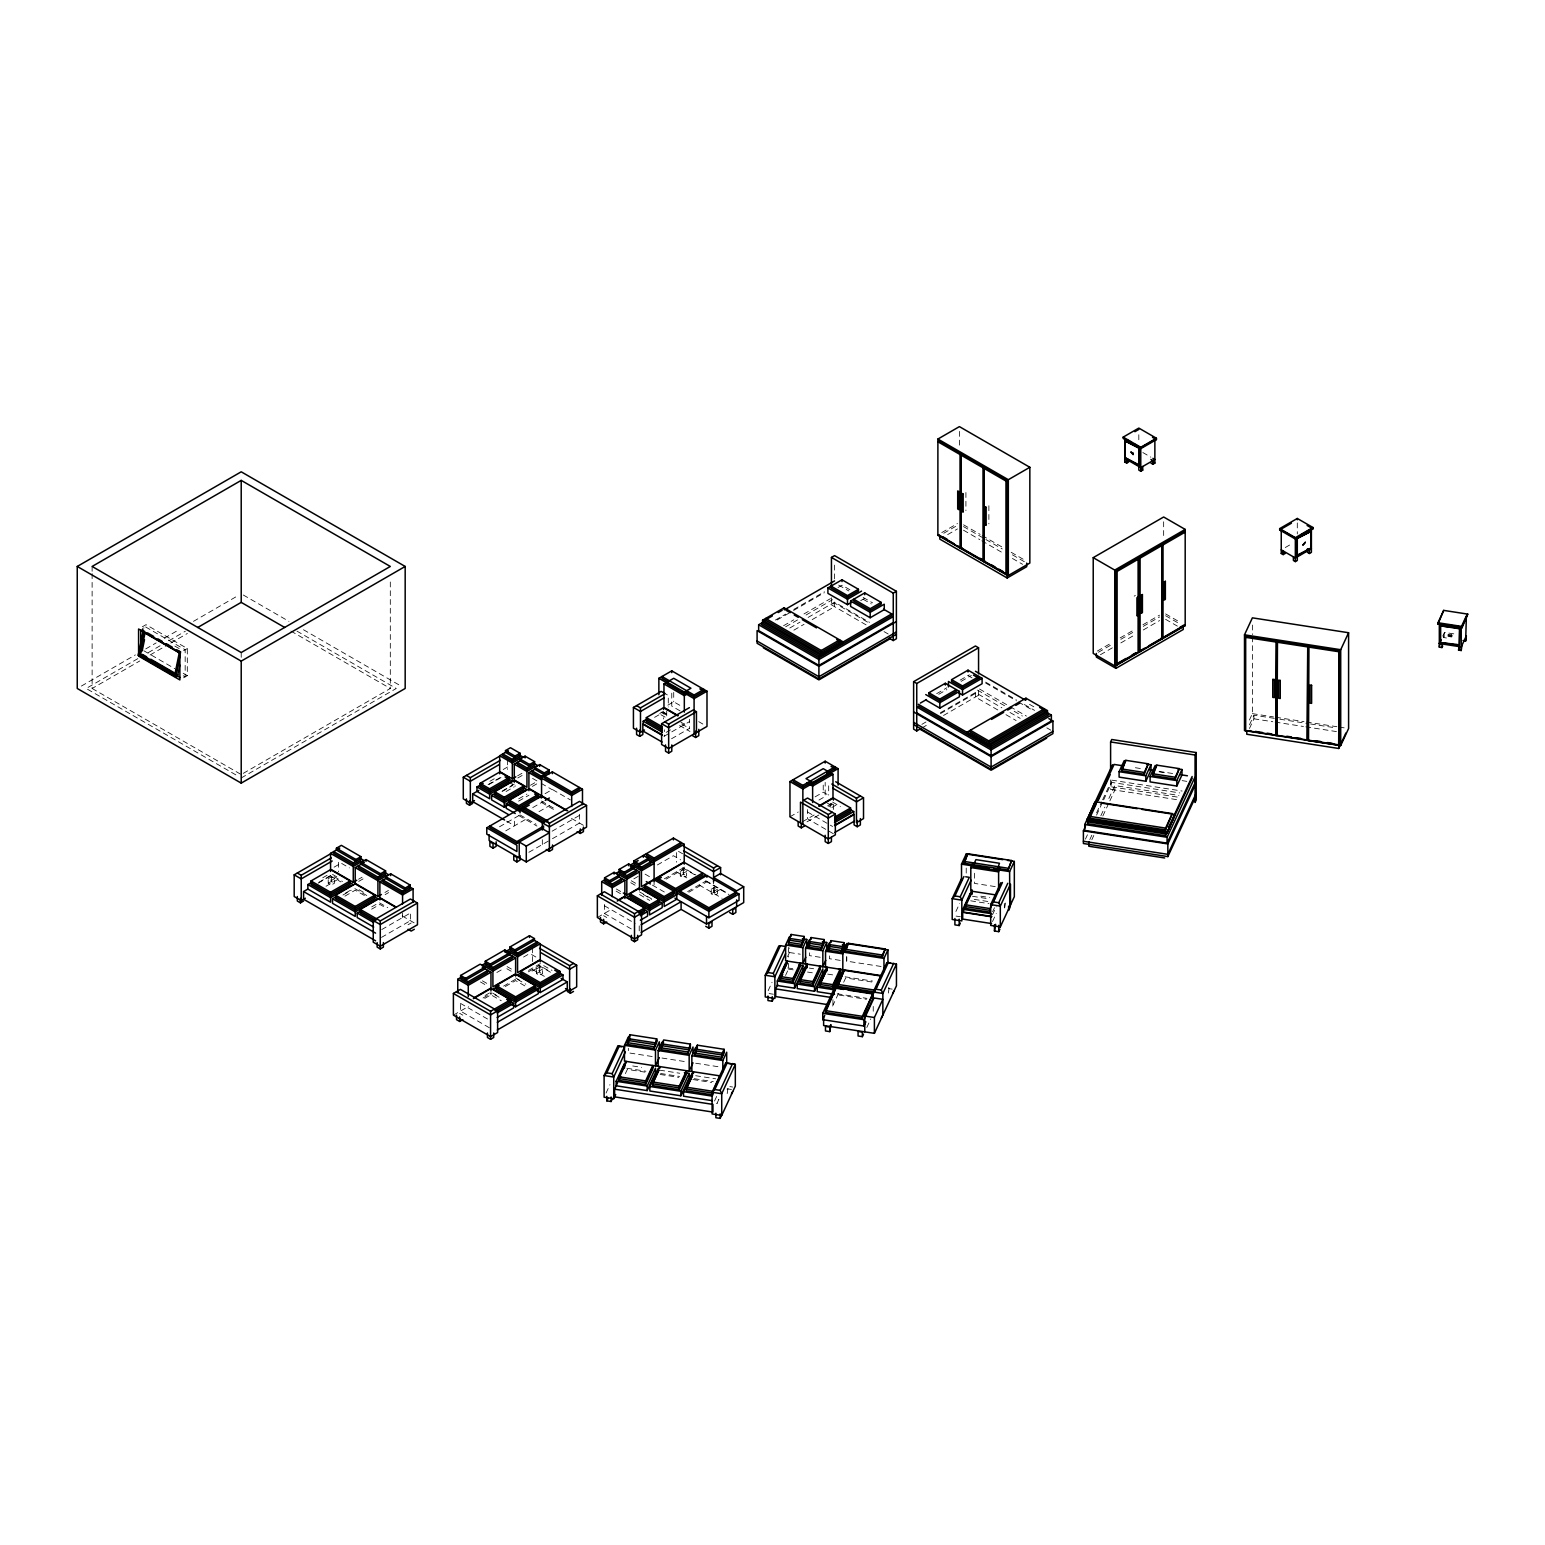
<?xml version="1.0" encoding="UTF-8"?>
<svg xmlns="http://www.w3.org/2000/svg" width="1545" height="1545" viewBox="0 0 1545 1545"><rect width="100%" height="100%" fill="white"/><g stroke="black" fill="none" stroke-linecap="round" stroke-linejoin="round"><path stroke-width="0.75" stroke-dasharray="5 3.75" d="M888.317 993.049L889.476 986.058L888.317 988.53L892.604 989.186M606.065 1093.049L609.947 1084.667M625.377 1073.62L627.347 1069.41L646.08 1072.307M714.543 1101.006L716.88 1095.965M768.174 990.654L772.056 982.272M716.88 1103.632L718.85 1099.403L716.957 1103.478M787.544 956.664L789.476 952.531L789.476 948.012M785.536 975.455L788.471 969.121L788.471 963.346M832.639 1006.046L838.8 992.74M843.667 982.272L845.675 977.946L873.118 982.195M866.784 1027.522L870.801 1018.889M955.911 911.492L959.599 903.516M992.624 911.743L994.497 907.726M992.489 914.775L996.216 906.741M992.489 921.554L996.235 913.462M1096.564 812.882L1101.624 801.971M1102.628 799.789L1109.716 784.512M1085.42 839.147L1087.448 834.783M1096.564 815.142L1102.628 802.048M1103.651 799.866L1111.743 782.407L1179.781 792.933M1176.556 799.615L1110.604 789.398L1111.743 779.819M1089.824 839.553L1091.832 835.227M1100.851 815.779L1104.849 807.147M1108.866 798.495L1114.872 785.536L1178.932 795.443M1091.832 839.746L1093.821 835.439M1102.84 815.992L1108.866 803.033M1109.87 800.87L1114.872 790.055L1114.872 785.536M1442.76 636.115L1444.478 632.407L1447.144 632.813M1249.422 720.009L1252.377 713.635L1252.377 637.003M1249.461 724.856L1253.941 715.2L1277.522 718.85M1249.461 728.467L1253.941 718.811L1253.941 715.2M1443.764 637.564L1444.478 632.407L1443.764 637.564L1446.429 637.988M142.294 626.826L146.022 624.682L187.312 648.533L187.312 675.648L183.604 677.791M81.402 686.057L135.361 654.906M145.732 648.919L156.122 642.932M164.427 638.143L178.95 629.742M193.473 621.36L237.061 596.196M137.853 658.634L86.172 688.471L237.08 775.59M148.185 652.666L160.583 645.501M168.868 640.731L185.4 631.171M92.121 573.639L92.121 688.471L139.745 660.97M150.097 654.983L168.733 644.226M170.8 643.029L187.37 633.469M183.604 650.677L187.312 648.533M243.28 773.35L390.306 688.471L390.306 578.429M241.213 777.965L396.254 688.471L297.026 631.171M334.087 867.17L341.097 863.114L349.344 867.884M503.187 769.526L510.198 765.47M322.75 877.772L328.621 874.393M489.9 781.268L495.771 777.888M318.965 882.214L331.364 875.049L342.507 881.5M488.065 784.59L500.464 777.425M318.193 883.122L332.252 874.991M489.07 784.454L501.353 777.367M775.435 620.028L785.632 614.137M793.782 609.425L824.373 591.774M328.216 878.68L331.364 876.865L334.492 878.68L334.492 883.199L331.364 885.015L328.216 883.199L328.216 878.68L331.364 880.476L334.492 878.68M777.116 619.97L791.484 611.685M793.531 610.487L824.315 592.72M837.989 587.544L842.006 585.207L851.797 590.866M328.216 883.199L331.364 881.384L334.492 883.199M326.014 886.27L338.394 879.124M517.594 775.822L522.847 772.79M941.793 532.581L957.456 523.543M517.807 777.965L523.06 774.933M783.585 625.706L793.782 619.835M803.979 613.944L830.495 598.63M943.744 533.257L957.436 525.339M785.632 626.787L797.877 619.738M806.026 615.026L832.543 599.711M502.55 790.828L514.292 784.068M502.028 791.6L512.341 785.632L512.341 781.113M947.664 534.609L957.436 528.95M506.045 791.542L514.292 786.772M789.804 628.004L799.982 622.133M808.112 617.421L834.57 602.164L869.565 622.345M831.442 597.76L831.442 604.867L834.57 603.071L869.603 623.292M358.537 879.259L362.051 877.232M358.73 881.384L365.74 877.348M793.879 630.167L804.057 624.296M812.187 619.603L834.57 606.683L834.57 602.164M667.865 705.177L673.717 701.797L681.866 706.49M530.456 785.266L537.467 781.229L532.04 778.081M345.443 893.145L351.314 889.746M342.951 895.038L351.217 890.268M532.407 786.405L539.417 782.349M659.754 713.481L663.577 711.26M344.902 896.158L355.215 890.21L365.547 896.158M654.578 717.363L663.577 712.168L667.421 714.389M860.681 600.638L864.717 598.321M518.695 798.842L526.942 794.072M518.579 801.16L528.911 795.212M545.057 793.705L552.357 789.495L570.433 799.924M384.937 892.469L388.452 890.441M499.498 826.787L520.704 814.543M532.755 807.591L543.241 801.546M385.149 894.613L388.645 892.585M670.472 729.877L664.35 733.411L664.35 736.115M663.964 736.347L670.472 732.6M671.805 731.828L689.398 721.669M371.727 906.876L377.926 903.304M505.736 830.862L526.845 818.676M538.993 811.666L549.383 805.679M371.63 909.194L379.877 904.443L386.076 908.016M671.534 738.761L689.398 728.448L689.398 719.197M381.731 929.569L410.41 913.018M552.125 831.191L579.51 815.393M381.499 937.39L410.41 920.704L410.41 911.048M528.853 852.299L550.599 839.765M552.492 838.665L579.51 823.06L579.51 813.423M408.054 924.76L411.182 922.964M936.676 693.666L946.873 687.776M960.179 680.109L969.333 674.817M938.723 694.304L946.873 689.591M961.164 681.345L971.361 675.455M657.359 864.968L673.427 855.698L680.611 859.85M638.162 876.382L630.92 880.553L637.93 884.59M1134.184 596.138L1135.363 595.443M940.461 712.728L975.436 692.527L1001.894 707.803M921.863 724.373L925.976 721.978M940.403 713.655L975.436 693.435L978.564 695.231L978.564 690.499M496.853 972.481L503.052 968.908M523.562 957.05L529.761 953.477M921.94 727.946L929.105 723.794M943.531 715.47L978.564 695.231M597.355 917.498L612.361 908.827M664.35 878.815L683.45 867.788L695.829 874.953M666.146 879.144L684.223 868.696L684.223 862.38M680.302 871.419L683.431 869.603L686.559 871.419L686.559 875.938L683.431 877.734L680.302 875.938L680.302 871.419L683.431 873.215L686.559 871.419M815.103 796.872L823.234 792.16L829.086 795.54M680.302 875.938L683.431 874.122L686.559 875.938M789.958 816.803L798.244 812.013M818.966 800.059L825.184 796.467L825.184 782.369M485.091 995.482L490.962 992.102L496.833 995.482M528.544 970.414L540.267 963.636L552.009 970.414M453.4 1015.142L468.676 1006.316M483.064 997.993L491.291 993.242M503.631 986.116L515.991 978.989M528.332 971.863L539.495 965.432L549.827 971.399M484.782 998.379L490.962 994.806L501.275 1000.754M505.312 986.521L515.624 980.573L525.937 986.521M532.021 971.11L540.267 966.34M536.366 969.043L539.495 967.247L542.623 969.043L542.623 973.562L539.495 975.378L536.366 973.562L536.366 969.043L539.495 970.859L542.623 969.043M536.366 973.562L539.495 971.766L542.623 973.562M827.618 805.872L833.373 802.55L833.373 799.827M1097.375 651.044L1111.879 642.681M1120.164 637.892L1134.667 629.53M1142.952 624.74L1159.522 615.161M802.28 821.863L815.239 814.389M828.68 806.625L833.972 803.574M1098.398 652.26L1112.67 644.033M1120.84 639.321L1135.111 631.075M1143.281 626.362L1159.6 616.938M806.992 821.843L819.429 814.678M831.867 807.494L836.019 805.099M687.66 891.562L705.737 881.133M1285.266 547.548L1291.272 544.072M688.838 892.237L706.915 881.809M1100.446 654.713L1112.67 647.645M1120.84 642.932L1135.111 634.686M1143.281 629.974L1159.6 620.549M711.221 889.263L714.35 887.448L717.479 889.263L717.479 893.783L714.35 895.598L711.221 893.783L711.221 889.263L714.35 891.059L717.479 889.263M711.221 893.783L714.35 891.967L717.479 893.783M720.607 889.263L713.578 893.319L713.578 882.041M1448.862 633.102L1455.429 634.107M1252.377 713.635L1273.486 716.919M1275.842 717.266L1303.999 721.631M1306.355 721.998L1336.869 726.71M1339.206 727.077L1346.255 728.159M1279.878 719.217L1308.151 723.601M1310.508 723.968L1336.444 727.965M1253.941 718.811L1272.79 721.747M1275.146 722.094L1303.439 726.478M1305.795 726.845L1336.444 731.577M1135.382 767.73L1142.47 768.811M1159.04 771.38L1173.215 773.582M1159.58 771.959L1164.273 772.674M1182.137 780.631L1186.83 781.364M1111.743 780.148L1182.137 791.04M1111.743 786.926L1177.444 797.085M995.231 886.598L974.374 883.373L974.374 871.631M980.785 896.177L989.727 897.568M972.5 896.293L988.047 898.707M974.219 899.383L989.766 901.778M970.685 900.812L989.012 903.651M881.075 966.475L846.757 961.164L846.757 956.761M789.476 952.531L800.271 954.192M820.221 957.282L809.425 955.621L809.425 951.102M840.19 960.372L829.375 958.692L829.375 954.192M809.31 968.078L813.636 968.754M787.776 967.942L794.265 968.947M827.695 974.122L834.165 975.107M845.096 976.807L872.539 981.056M788.471 969.121L793.242 969.854M807.533 972.056L812.303 972.79M837.235 993.783L866.938 998.379M839.07 995.057L866.513 999.306M769.12 993.57L773.369 994.227M652.183 1056.51L628.332 1052.821L628.332 1048.302M662.013 1058.035L685.864 1061.724M695.694 1063.23L719.526 1066.919M632.735 1065.973L641.639 1067.363M659.715 1070.164L679.761 1073.254M695.636 1075.706L715.663 1078.816M626.864 1068.271L645.945 1071.226M660.545 1073.485L679.626 1076.421M694.226 1078.68L713.288 1081.635M660.14 1074.47L678.873 1077.367M692.913 1079.549L711.646 1082.446M731.461 1089.476L727.193 1088.819L727.193 1093.339L728.332 1086.347L732.62 1087.023M956.065 916.088L960.333 916.745M1142.836 452.53L1150.851 457.165M1165.625 613.906L1179.318 621.824M1165.625 615.721L1179.318 623.62M1165.625 619.333L1177.367 626.111M963.539 524.798L980.109 534.358M982.195 535.555L1002.898 547.529M1011.183 552.299L1025.687 560.68M963.481 526.575L983.875 538.355M985.903 539.533L1002.222 548.938M1012.419 554.829L1024.663 561.897M963.481 530.186L979.781 539.611M981.828 540.789L1002.222 552.569M1012.419 558.44L1022.616 564.331M863.134 597.413L872.539 602.84M838.645 585.091L848.862 590.982M863.134 599.228L871.303 603.941M1029.511 704.327L1035.749 707.919M985.633 682.137L1016.224 699.788M1024.374 704.501L1034.571 710.391M985.71 683.083L1016.475 700.851M1018.541 702.048L1032.89 710.333M968.02 675.59L972.037 677.907M884.03 631.615L888.163 633.991M979.511 689.012L1008.055 705.486M1010.102 706.664L1026.421 716.088M1046.815 727.849L1050.89 730.206M831.442 604.867L867.498 625.686M977.483 690.094L1006.027 706.567M1014.177 711.279L1022.346 715.992M1010.024 712.496L1020.202 718.367M997.819 709.966L975.436 697.046L975.436 692.527M1005.969 714.678L1016.127 720.549M662.998 692.392L668.27 695.443L668.27 707.011M680.051 710.874L671.766 706.084L671.766 691.986M698.707 721.65L702.84 724.045M832.601 802.087L840.422 806.606M827.116 802.994L830.244 804.81L833.373 802.994L833.373 809.329L830.244 807.514L830.244 803.303M680.862 722.152L684.705 724.373L684.705 721.65M666.706 714.447L663.577 712.631L663.577 718.966M661.221 712.168L668.27 716.243M681.731 724.006L689.398 728.448M660.951 714.736L665.084 717.131M679.588 725.493L689.958 731.48M807.552 812.033L832.601 826.498M833.354 833.721L807.552 818.811L807.552 809.58M243.28 594.999L288.954 621.36M303.477 629.742L401.024 686.057M678.467 851.372L682.6 853.748M290.904 631.075L390.306 688.471M541.233 783.392L552.067 789.649M706.162 880.92L728.313 893.705M682.639 867.788L695.096 874.991M705.486 880.978L728.97 894.555M676.401 871.863L686.791 877.869M699.112 884.976L722.114 898.263M507.494 781.5L515.489 786.096M541.407 801.063L555.408 809.155M571.476 818.425L586.559 827.135M541.561 802.512L555.621 810.623M645.095 874.122L650.58 877.29M652.415 885.13L664.968 892.373M520.028 814.93L536.096 824.219M518.869 815.605L536.945 826.054M630.708 882.697L635.98 885.729M639.476 891.832L651.217 898.611M643.512 894.594L651.758 899.364M639.476 894.536L649.808 900.484M506.586 821.167L514.562 825.783L514.562 818.097M616.32 888.993L621.573 892.025M616.107 891.117L621.36 894.169M174.836 646.08L181.035 649.653M604.385 905.756L635.13 923.504M631.248 928.931L604.385 913.443L604.385 903.806M603.612 915.683L606.741 917.498M143.859 650.773L174.836 668.676M183.198 673.253L187.312 675.648M183.218 675.764L185.168 676.884L185.168 649.769L143.859 625.937L143.859 628.197M92.121 688.471L241.213 774.547M531.519 954.501L536.772 957.533M538.587 965.374L550.889 972.462M532.446 969.487L544.844 976.652M507.069 966.591L512.322 969.623M506.857 968.734L512.11 971.766M515.624 977.869L519.545 980.129M517.575 979.433L525.841 984.204M332.523 874.393L338.394 877.772M359.135 889.746L365.006 893.145M354.867 888.626L367.208 895.752M379.549 902.879L387.776 907.63M402.183 915.953L417.459 924.76M330.572 875.976L340.885 881.925M482.407 980.824L489.417 984.88M480.456 981.963L487.467 986M494.979 994.864L499.112 997.259M460.449 1003.381L489.128 1019.951M489.359 1027.753L460.449 1011.067L460.449 1001.43M459.657 1013.327L462.805 1015.142M1297.298 522.925L1297.298 533.971M1252.377 625.03L1252.377 634.609M1163.655 521.785L1163.655 538.548M1138.819 434.763L1138.819 441.387M1110.604 779.916L1110.604 789.398M1005.505 903.014L1004.347 909.696L1004.347 903.381M988.877 505.756L988.877 523.832M966.224 868.078L966.224 875.127M965.915 492.507L965.915 510.584M959.406 431.403L959.406 448.166M873.234 1006.413L873.234 1011.241M846.66 956.857L846.66 961.376M834.57 565.103L834.57 579.336M832.929 999.673L832.929 1005.428M828.68 785.826L828.68 795.076M823.234 785.111L823.234 792.16M788.471 947.433L788.471 957.07M714.35 887.448L714.35 895.598M683.431 869.603L683.431 877.734M676.401 852.589L676.401 862.226M673.717 692.392L673.717 701.797M666.706 710.835L666.706 717.15M664.35 729.8L664.35 731.596M654.095 879.762L654.095 886.096M639.224 925.861L639.224 933.547M542.334 839.707L542.334 844.536M539.495 967.247L539.495 975.378M532.446 947.819L532.446 962.265M507.494 759.812L507.494 769.449M490.962 990.287L490.962 994.806M402.569 913.018L402.569 917.537M338.394 862.264L338.394 871.901M331.364 876.865L331.364 885.015M241.213 652.531L241.213 657.32M92.121 566.455L92.121 571.244"/><path stroke-width="1.5" d="M179.799 665.065L177.482 676.324L175.666 676.807L138.277 655.215L143.337 630.457M144.515 631.152L139.456 655.891L141.271 655.408M145.114 632.388L140.672 654.153L175.705 674.392M142.198 650.909L144.496 639.649M174.508 676.131L179.568 651.372M176.149 672.21L178.39 661.337M179.278 656.973L180.166 652.627M175.666 676.807L179.819 656.548M1459.349 645.482L1459.639 628.139L1440.635 625.86L1440.635 642.585L1459.349 645.482L1459.639 628.139M1439.322 647.143L1440.037 641.986L1439.322 643.531L1441.987 643.937L1441.987 647.548L1439.322 647.143L1439.322 623.639L1443.706 624.315M767.962 996.042L767.962 1000.561L772.249 1001.218L773.369 998.746M606.837 1096.332L606.837 1100.851L611.105 1101.508L612.245 1099.036M613.732 1098.727L613.732 1077.039L612.168 1073.659L624.624 1046.815L619.294 1045.984L617.73 1046.216L604.114 1075.552L604.114 1097.22L613.732 1098.727L615.683 1094.536M625.397 1051.913L613.732 1077.039L604.114 1075.552L606.818 1072.829L619.294 1045.984M656.722 1040.693L654.906 1044.613L628.178 1040.461L628.178 1038.665L629.993 1034.744L656.722 1038.877L656.625 1042.701L653.921 1048.534L627.193 1044.401L629.897 1036.772M628.178 1040.461L629.993 1034.744M614.601 1089.186L712.96 1104.405L712.96 1112.091L614.601 1096.873L614.601 1089.186L617.536 1082.852M654.906 1044.613L656.722 1038.877M687.602 1053.748L690.306 1046.1L688.587 1049.808L661.859 1045.675L661.859 1043.879L663.674 1039.959L690.403 1044.092L690.306 1047.916L687.602 1053.748L660.874 1049.615L663.577 1041.967M645.617 1082.697L652.762 1067.267L645.617 1082.697L618.888 1078.564L625.165 1065.065M645.617 1084.513L652.762 1069.082L652.782 1065.471L645.617 1080.901L645.617 1084.513L618.888 1080.38L618.888 1076.768L626.053 1061.338L626.053 1063.134M647.181 1090.596L647.181 1086.077L655.486 1068.174L655.486 1072.694L647.181 1090.596L616.165 1085.787L616.165 1081.268L624.489 1063.385L624.489 1067.904M688.587 1049.808L690.403 1044.092M691.851 1071.535L691.851 1055.718L695.694 1047.433L695.694 1051.952M697.355 1045.173L695.52 1049.094L722.268 1053.226L724.084 1049.306L697.355 1045.173L697.259 1048.997M724.084 1049.306L723.987 1053.13L721.264 1058.962L694.555 1054.81L697.355 1046.969M679.298 1087.912L686.443 1072.481L679.279 1087.912L652.55 1083.779M694.555 1054.81L696.351 1050.928M679.298 1089.727L686.443 1074.296L686.463 1070.685L679.279 1086.116L679.298 1089.727L652.55 1085.575L652.569 1081.983L659.734 1066.552L659.734 1068.348M658.151 1068.599L649.846 1086.483L649.846 1091.002L680.862 1095.791L680.862 1091.291L689.167 1073.389L684.396 1072.655M680.862 1095.791L689.167 1077.908L689.167 1073.389M712.148 1100.639L683.527 1096.216L683.527 1091.697L691.851 1073.794M686.25 1088.993L692.508 1075.494L686.231 1088.993L712.96 1093.126M695.52 1050.89L722.268 1055.023L724.084 1051.102M725.706 1062.941L712.091 1092.257L712.091 1113.945L721.727 1115.413L735.323 1086.096L735.323 1064.408L725.706 1062.941L735.323 1064.408L721.727 1093.725L721.727 1115.413M785.555 953.709L774.875 976.749L765.258 975.262L767.962 972.539L780.418 945.694L785.768 946.525L773.292 973.369L774.875 976.749L774.875 998.437L765.258 996.95L765.258 975.262L778.854 945.926L780.418 945.694M732.62 1063.52L720.163 1090.364L721.727 1093.725L712.091 1092.257L714.814 1089.534L727.27 1062.69M805.775 957.282L802.898 963.501L785.613 960.816L785.613 944.999L789.476 936.714M804.134 936.463L802.318 942.199L789.302 940.171L789.302 938.375L791.137 934.455L804.134 936.463L804.037 940.287L801.334 946.119L788.336 944.111L790.132 938.414M798.572 965.084L802.898 965.76L802.898 970.279L794.593 988.182L777.309 985.498L777.309 980.998L785.613 963.076M780.032 978.275L787.178 962.844L780.013 978.275L793.029 980.283L800.194 964.852L793.029 980.283M828.159 1004.694L775.725 996.583L775.725 988.897L777.695 984.667M793.029 982.099L793.029 978.487L800.194 963.056L800.194 966.668L793.029 982.099L780.032 980.09L782.716 974.296M731.461 1093.995L732.62 1091.543M801.334 946.119L804.134 938.278M802.898 963.501L802.898 947.684L806.741 939.399L802.415 938.723M824.103 939.553L822.268 945.27L809.271 943.261L809.271 941.465L811.086 937.545L824.103 939.553L823.987 943.377L821.283 949.209L808.286 947.201L810.082 941.504M794.593 988.182L794.593 983.663L802.898 965.76M821.283 949.209L824.103 941.368M809.425 939.804L805.563 948.109L805.563 963.906L822.848 966.571L822.848 950.774L826.71 942.469L822.384 941.813M844.053 942.643L842.237 948.36L829.221 946.351L829.221 944.555L831.036 940.635L844.053 942.643L843.956 946.467L841.253 952.299L828.236 950.291L830.051 944.594M812.979 983.373L820.144 967.942L812.979 983.373L799.982 981.365L807.147 965.934M812.979 985.189L820.144 969.758L820.144 966.146L812.979 981.577L812.979 985.189L799.962 983.161L799.982 979.569L807.147 964.138L807.127 967.749M822.848 966.571L825.745 960.353M814.543 991.272L814.543 986.753L822.848 968.85L822.848 973.369L814.543 991.272L797.259 988.588L797.259 984.068L805.563 966.185M834.512 994.362L817.228 991.678L817.228 987.158L825.532 969.275M841.253 952.299L844.053 944.439M842.817 969.661L842.817 952.048L846.757 943.531L887.931 949.905L887.931 963.114M845.694 947.645L842.817 953.864L825.532 951.199L825.532 966.996L881.693 975.687M845.521 949.325L848.321 943.3L885.208 948.997L882.407 956.838L845.521 951.141L845.521 949.325L882.407 955.042L885.208 948.997M846.467 949.132L848.321 943.3M832.929 988.279L832.948 984.667L840.094 969.217L840.094 972.848L832.929 988.279L819.931 986.27L819.931 982.639L827.096 967.209L827.096 970.839M840.094 971.033L832.948 986.463L819.931 984.455L827.096 969.024L819.931 984.455M865.876 1021.805L863.906 1026.034L822.751 1019.661L822.751 1013.327L834.512 988.028L843.647 989.437M842.817 971.94L834.512 989.843L817.228 987.158M825.474 1010.623L836.077 987.776L872.944 993.493L862.342 1018.136L825.474 1012.419L825.474 1010.623L862.342 1016.32L872.944 993.493M837.66 986.193L844.381 969.874L837.66 986.193L874.528 991.89L881.268 975.59M825.474 1012.419L836.077 987.776M822.751 1019.661L824.721 1015.451M823.62 1017.807L823.62 1025.494L874.393 1033.335L896.448 985.807L896.448 964.119L886.83 962.651L873.234 991.967L873.234 999.19M896.448 964.119L882.852 993.454L873.234 991.967L875.938 989.244L888.394 962.4M864.775 1031.848L864.775 1016.031L873.234 997.838L882.852 999.325L874.393 1017.518L874.393 1033.335M863.906 1026.034L863.906 1019.7L873.697 998.611M882.852 1015.142L882.852 993.454L881.287 990.075L893.744 963.23M961.453 878.738L952.203 898.669L952.203 919.449L961.82 920.936L961.82 900.156L960.256 896.776L969.294 877.328L965.722 876.787M971.071 880.225L961.82 900.156L952.203 898.669L954.926 895.946L963.945 876.517M996.428 895.018L970.801 891.059L970.801 867.575L972.597 863.713M991.697 916.475L962.825 911.994L962.825 909.29L970.279 893.242L970.279 895.946M995.54 896.95L990.133 908.595L990.133 912.187L965.548 908.383L965.528 904.791L971.844 891.214L971.844 893.01M962.825 911.994L971.998 892.257M997.046 870.298L999.46 863.269L975.938 859.638L973.524 864.852L973.524 866.668L997.046 870.298L998.649 866.822M998.611 890.673L998.611 871.863L1000.387 868.02M1000.87 882.697L990.693 904.617L990.693 925.416L1000.31 926.903L1010.488 904.984L1010.488 884.203L1000.31 906.104L1000.31 926.903M1008.055 870.028L1011.627 860.526L967.788 853.748L964.215 861.434L964.215 863.249L1008.055 870.028L1011.627 860.526M1007.765 883.296L998.746 902.743L1000.31 906.104L990.693 904.617L993.396 901.913L1002.435 882.465M1008.634 906.142L1008.634 910.353L1009.773 907.9L1009.619 871.592L1014.331 861.434L1007.475 860.372M999.905 929.182L998.746 931.654L994.478 930.998L995.617 924.316M1009.619 906.838L1014.331 896.679L1014.331 861.434M1110.604 770.414L1110.604 741.948L1111.743 739.495L1196.216 752.55L1196.216 800.001L1195.057 802.473L1195.057 755.022L1196.216 752.55M1142.006 809.406L1175.03 814.505L1167.132 832.832L1086.965 820.434L1094.826 802.106M1194.845 779.375L1194.845 783.276L1167.074 843.145L1084.744 830.418L1084.744 824.547L1112.535 764.678M1086.965 820.434L1094.826 803.458M1089.669 816.359L1096.39 801.855L1172.307 813.597L1165.567 829.916L1089.669 818.174L1089.669 816.359L1165.567 828.101L1172.307 813.597M1192.141 778.313L1165.509 835.71L1087.448 823.639L1090.403 815.451M1096.332 802.705L1114.1 764.427L1123.563 765.895M1196.216 795.482L1167.846 856.587L1083.393 843.512L1083.393 830.843L1085.42 826.498M1090.635 816.108L1096.39 803.67M1098.302 800.252L1110.14 774.74M1146.525 764.022L1150.986 764.717L1150.986 770.144L1145.83 781.249L1119.101 777.116L1119.101 771.689L1124.258 760.584M1121.805 768.985L1125.822 760.333L1148.263 763.809L1144.266 774.257L1121.805 770.781L1121.805 768.985L1144.266 772.461L1148.263 763.809M1121.805 770.781L1125.822 760.333M1145.83 781.249L1145.83 775.822L1150.986 764.717M1250.755 730.669L1245.676 730.882L1245.676 637.351L1246.1 636.424L1276.402 641.098L1275.958 735.574L1276.402 641.098M1168.464 827.521L1192.141 776.498M1167.074 843.145L1167.074 837.274L1194.845 777.405M1167.846 856.587L1167.846 843.918L1196.216 782.813M1196.216 793.222L1167.846 854.327L1083.393 841.253M1277.464 641.272L1277.039 735.729L1277.039 642.199L1277.464 641.272L1307.746 645.965L1307.321 740.422L1307.746 645.965M1338.723 744.864L1246.776 730.63L1246.776 734.242L1338.723 748.475L1339.109 650.812L1308.808 646.119L1308.383 647.046L1308.383 740.576L1338.685 745.269L1339.109 650.812M1340.712 745.501L1340.712 649.711L1348.592 632.735L1252.377 617.846L1244.497 634.821L1244.497 730.611L1340.712 745.501L1348.592 728.525L1348.592 632.735M1338.723 748.475L1345.869 733.045M1437.97 622.751L1443.687 610.391L1467.75 614.118L1462.014 627.811L1437.97 624.103L1437.97 622.751L1462.014 626.459L1467.75 614.118M1437.97 624.103L1443.687 610.391M1441.041 639.823L1439.322 643.531L1461.222 646.911L1466.379 635.806L1465.664 640.963L1463.018 640.538M720.453 1075.957L624.489 1061.125L624.489 1045.308L628.332 1037.004M627.193 1044.401L629.897 1038.568M618.888 1080.38L620.665 1076.517M653.921 1048.534L656.625 1040.905M659.348 1057.61L655.486 1065.915L655.486 1050.098L659.348 1041.793L659.348 1050.832M658.151 1066.32L658.151 1050.523L662.013 1042.218L662.013 1046.737M693.01 1062.825L689.167 1071.11L689.167 1055.312L693.01 1047.008L693.01 1053.787M720.125 1075.899L712.96 1091.33L712.96 1094.922L686.25 1090.789L686.231 1087.178L693.396 1071.747L693.396 1073.563M721.264 1058.962L723.987 1051.315M722.828 1071.805L722.828 1060.527L726.691 1052.222L726.691 1063.52M780.032 980.09L780.013 976.479L787.178 961.048M808.286 947.201L810.082 943.319M825.532 951.199L829.375 942.894M828.236 950.291L830.051 946.39M883.972 971.631L883.972 958.402L887.931 949.905M961.511 880.592L961.511 864.157L966.224 853.999L1002.879 859.657M964.215 863.249L967.788 853.748M1177.541 768.831L1181.983 769.507L1181.983 774.933L1176.826 786.038L1150.098 781.905L1150.098 776.478L1155.254 765.374M1152.802 773.775L1156.819 765.142L1179.279 768.618L1175.262 779.047L1152.802 775.59L1152.802 773.775L1175.262 777.251L1179.279 768.618M1152.802 775.59L1156.819 765.142M1176.826 786.038L1176.826 780.611L1181.983 769.507M1167.132 832.832L1175.03 814.505M1462.091 625.184L1466.379 615.934L1465.664 640.963M1461.937 645.366L1461.222 650.522L1458.557 650.117L1459.291 644.96M1458.557 650.117L1459.291 648.572M606.837 1100.851L607.977 1098.379M715.876 1113.192L715.876 1117.73L720.144 1118.387L721.303 1115.915M829.742 1027.097L830.901 1024.625L829.742 1031.616L825.474 1030.959L825.474 1026.44L829.742 1027.097L829.742 1031.616M862.361 1036.656L862.361 1032.137L858.074 1031.481L858.074 1036L862.361 1036.656L863.5 1034.184M881.287 1018.097L882.427 1015.625M892.604 993.705L893.744 991.233M954.907 918.541L954.907 924.876L959.194 925.532L960.333 923.08M1308.383 740.576L1308.808 646.119M1440.635 642.585L1457.283 644.497M1441.987 647.548L1442.721 646.003M77.25 566.455L241.213 471.804L405.176 566.455L405.176 688.471L241.213 783.122L77.25 688.471L77.25 566.455L241.213 661.125L405.176 566.455M241.213 480.379L92.121 566.455L241.213 652.531L390.306 566.455L241.213 480.379L241.213 602.376L197.721 627.482M961.241 453.863L960.044 454.539L937.873 441.754L939.051 441.059L961.241 453.863L961.241 547.413L960.044 548.089L937.873 535.285L937.892 439.05L959.406 426.613L1029.839 467.285L1029.839 563.075L1008.325 575.493L937.892 534.84M960.835 455.002L962.014 454.327L984.184 467.111L984.184 560.661L983.006 561.337L960.835 548.533L960.835 455.002L983.006 467.807L984.184 467.111M983.779 468.251L984.976 467.575L1007.147 480.379L1007.147 573.91L1005.969 574.585L983.779 561.781L983.779 468.251L1005.969 481.055L1007.147 480.379M831.442 585.883L831.442 557.417L834.57 555.621L896.39 591.31L896.39 638.761L893.261 640.557L889.147 638.182M336.404 848.205L355.968 859.503L355.968 861.299L336.404 850.02L336.404 848.205L341.368 845.347L360.931 856.645L360.931 858.441L353.264 862.863L353.264 864.679L360.661 860.41L360.661 858.595M505.505 750.58L515.026 756.065L515.026 757.88L505.505 752.376L505.505 750.58L510.468 747.722L519.989 753.207L519.719 756.973L512.341 761.241L502.82 755.737L502.82 753.941L512.341 759.425L512.341 761.241M356.779 880.264L353.264 882.292L330.572 869.178L330.572 853.381L339.726 848.108M515.837 776.826L512.341 778.854L499.672 771.554L499.672 755.737L508.344 750.735M305.35 898.205L301.236 900.58L294.187 896.525L294.187 874.837L331.364 853.361M474.469 800.58L470.337 802.956L463.288 798.881L463.288 777.212L500.464 755.737M297.316 873.022L301.236 875.281L331.267 857.938M466.416 775.397L470.337 777.656L500.368 760.314M332.214 861.009L301.236 878.893L294.187 874.837M499.247 764.582L470.337 781.268L463.288 777.212M515.026 756.065L519.989 753.207M512.341 759.425L519.989 755.003M658.865 694.748L658.865 678.294L671.766 670.858L706.992 691.194L706.992 726.42L668.657 748.553L661.608 744.497L661.608 723.697L689.398 707.649M499.672 755.737L512.341 763.037L522.847 756.973L519.236 754.887M520.105 759.02L529.626 764.505L529.626 766.32L520.105 760.816L520.105 759.02L525.068 756.142L534.589 761.646L534.589 763.442L526.942 767.865L526.942 769.68L534.338 765.412L534.338 763.597M311.008 880.959L330.572 869.642L350.136 880.94L350.136 884.551L330.572 895.849L311.008 884.551L311.008 880.959L330.572 892.237L330.572 895.849M480.128 783.315L499.692 772.017L509.213 777.502L509.213 781.113L489.649 792.411L480.128 786.926L480.128 783.315L489.63 788.8L489.649 792.411M762.554 620.24L784.087 607.803L842.797 641.696L842.797 643.048L821.264 655.486L762.554 621.592L762.554 620.24L821.264 654.114L842.797 641.696M514.292 764.176L526.942 771.476L526.942 787.293L514.292 779.993L514.292 764.176L521.302 760.121M762.554 621.592L772.346 615.934M778.216 612.554L782.137 610.294M937.892 439.05L1008.325 479.703L1029.839 467.285M307.88 884.551L330.572 897.664L330.572 902.183L307.88 889.07L307.88 884.551L312.013 882.176M505.099 776.942L512.341 781.113L489.649 794.227L489.649 798.746L476.98 791.426L476.98 786.926L483.179 783.354M892.778 622.77L818.927 665.432L758.653 630.63L758.653 624.759L764.814 621.206M784.667 609.754L834.57 580.92M355.968 859.503L360.931 856.645M851.507 602.318L847.49 604.655L827.908 593.357L827.908 587.93L842.006 579.8L858.441 589.282L858.441 591.098L847.49 597.413L831.036 587.93L831.036 586.115L847.49 595.617L858.441 589.282M375.57 940.808L303.573 899.229L303.573 891.562L307.667 889.186M504.597 820.009L472.693 801.604L472.693 793.918L478.834 790.364M678.216 715.663L663.964 707.436L663.964 683.933L673.717 678.294L690.943 688.24L684.319 692.063L667.092 682.117L667.092 683.933L684.319 693.879L687.641 691.967M529.626 764.505L534.589 761.646M330.572 853.381L353.264 866.475L363.79 860.41L359.676 858.016M361.047 862.438L380.611 873.736L380.611 875.532L361.047 864.254L361.047 862.438L366.03 859.58L385.593 870.859L385.593 872.674L377.926 877.096L377.926 878.912L385.323 874.644L385.323 872.828M489.63 788.8L509.213 777.502M381.422 894.497L377.926 896.525L355.215 883.412L355.215 867.614L364.369 862.322M509.213 779.317L489.63 790.615L480.128 785.111M644.458 729.993L640.48 732.291L633.431 728.216L633.431 707.436L661.221 691.387L665.142 693.647L640.48 707.88L636.559 705.621M526.942 771.476L537.467 765.412L533.855 763.327M534.724 767.44L544.246 772.944L544.246 774.74L534.724 769.255L534.724 767.44L539.688 764.582L549.209 770.067L549.209 771.882L541.561 776.305L541.561 795.733M297.316 896.525L297.316 901.044L300.445 902.859L303.573 901.044M466.416 798.881L466.416 803.419L469.545 805.215L472.693 803.419M937.873 535.285L939.051 534.609M494.728 791.735L514.292 780.437L523.813 785.941L523.813 789.553L504.249 800.851L494.728 795.347L494.728 791.735L504.249 797.239L504.249 800.851M567.672 810.797L528.911 788.413L528.911 772.616L535.922 768.56M508.382 804.791L504.249 807.166L491.6 799.866L491.6 795.347L495.733 792.971M664.311 697.741L640.48 711.492L633.431 707.436M330.572 892.237L350.136 880.94M350.136 882.755L330.572 894.053L311.008 882.755M1123.176 437.119L1138.819 428.081L1156.432 438.259L1156.432 439.61L1140.77 448.649L1123.176 438.471L1123.176 437.119L1140.77 447.297L1156.432 438.259M1134.899 431.692L1138.819 429.433M544.246 772.944L549.209 770.067M330.572 897.664L353.264 884.551L349.151 882.176M504.249 797.239L523.813 785.941M827.908 587.93L847.49 599.228L861.569 591.098M335.651 895.173L355.234 883.875L374.798 895.173L374.798 898.784L355.234 910.082L335.651 898.784L335.651 895.173L355.215 906.471L355.234 910.082M523.813 787.738L504.249 799.035L494.728 793.551M332.523 898.784L355.234 911.898L355.234 916.417L332.523 903.304L332.523 898.784L336.655 896.409M541.561 778.101L552.357 771.863L582.484 789.263L582.484 804.694M663.964 683.933L684.319 695.675L688.22 693.435M1125.127 440.962L1139.611 448.417L1138.819 465.586L1125.127 457.687L1125.127 440.962L1139.611 448.417M662.361 730.437L646.351 721.206L646.351 717.614L663.577 707.668L677.579 715.76M850.619 601.044L870.183 612.322L884.261 604.192L884.261 609.618L870.183 617.749L850.619 606.451L850.619 601.044L864.717 592.894L881.133 602.376L881.133 604.192L870.183 610.526L853.748 601.044L853.748 599.228L870.183 608.711L881.133 602.376M662.438 735.014L643.222 723.929L643.222 721.206L647.297 718.85M380.611 873.736L385.593 870.859M491.6 795.347L504.249 802.666L526.942 789.553L523.33 787.467M489.108 834.706L489.108 840.461L526.285 861.936L586.559 827.135L586.559 805.447L549.383 826.903L509.348 803.786L509.329 800.175L528.911 788.877L538.433 794.381L538.433 797.992M668.019 681.77L661.994 678.294L661.994 676.478L694.091 695.018L703.863 689.379L703.863 691.194L694.091 696.814L686.077 692.199M515.258 813.52L506.219 808.305L506.219 803.786L510.333 801.411M355.215 867.614L377.926 880.708L388.452 874.644L384.319 872.249M385.709 876.672L405.273 887.969L405.273 889.785L385.709 878.468L385.709 876.672L390.673 873.813L410.236 885.111L409.966 888.877L402.569 893.145L383.005 881.847L383.005 880.032L402.569 891.33L410.236 886.907M681.673 691.445L694.091 698.63L706.992 691.194M396.389 907.185L379.877 897.664L379.877 881.847L386.907 877.792M960.835 548.533L962.014 547.857M509.329 800.175L518.85 805.679L538.433 794.381M636.579 728.216L636.579 734.551L639.707 736.347L642.836 734.551L642.836 724.141L662.052 735.227M1142.798 446.582L1154.868 439.61L1154.868 463.094L1152.898 464.234L1150.948 463.094M538.433 796.177L518.85 807.475L509.329 801.99M1125.127 457.687L1139.611 465.142M486.772 827.811L516.899 845.212L516.899 851.527L486.772 834.145L486.772 827.811L541.561 796.177L566.474 810.565M831.442 557.417L893.261 593.125L896.39 591.31M664.756 721.882L668.657 724.141L693.319 709.908L696.447 711.724L696.447 732.504M548.089 821.187L523.176 806.799L523.176 808.595L529.298 805.061M355.215 906.471L374.798 895.173M1124.741 461.974L1126.691 460.835L1128.642 461.974L1126.691 463.094L1124.741 461.974L1124.741 438.471M355.215 908.286L374.798 896.969M696.447 711.724L668.657 727.772L661.608 723.697M545.231 800.387L549.383 797.992M355.234 911.898L377.926 898.784L373.793 896.409M417.459 903.072L410.41 899.016L373.233 920.472L373.233 942.16L380.282 946.235L417.459 924.76L417.459 903.072L380.282 924.547L360.313 913.018L360.313 909.406L379.877 898.109L395.539 907.147M373.697 927.058L357.185 917.537L357.185 913.018L361.318 910.642M405.273 887.969L410.236 885.111M571.689 791.89L579.356 787.467L579.356 789.263L571.689 793.686L544.69 778.101L544.69 776.305L571.689 791.89L571.689 793.686M821.264 650.503L839.669 639.881L839.669 641.696L821.264 652.318L765.683 620.24L765.683 618.425L821.264 650.503L821.264 652.318M541.561 776.305L532.04 770.8L532.04 772.616L571.689 795.501L582.484 789.263M379.877 881.847L402.569 894.941L413.094 888.877L413.094 902.415M818.927 655.93L891.697 613.906L891.697 615.721L818.927 657.745L761.782 624.759L761.782 622.944L818.927 655.93L818.927 657.745M983.779 561.781L984.976 561.105M1138.819 466.493L1138.819 470.105L1140.77 471.225L1142.721 470.105L1142.721 466.493M758.653 624.759L818.927 659.56L892.778 616.899M493.029 848.147L493.029 843.628L489.9 841.813L489.9 846.332L493.029 848.147L496.157 846.332L496.157 841.813M665.528 744.941L665.528 751.256L668.657 753.072L671.785 751.256L671.785 744.941M692.527 735.671L695.656 737.486L698.784 735.671L698.784 729.356M896.39 634.242L818.908 678.97L757.089 643.28L757.089 630.611L818.908 666.32L896.39 621.573M543.782 827.869L516.899 843.396L489.9 827.811L489.9 825.996L516.899 841.581L543.782 826.054M360.313 909.406L380.282 920.917L414.33 901.276M545.462 821.032L549.383 823.292L583.431 803.632M896.39 631.982L818.908 676.71L757.089 641.02M519.236 857.861L519.236 842.044L526.285 846.119L549.383 832.774L542.334 828.719M890.132 638.761L818.908 679.877L763.346 647.799M954.115 543.743L939.823 535.516L939.823 539.128L1007.147 577.984L1026.71 566.687L1026.71 563.075M516.899 861.936L516.899 857.398L513.77 855.602L513.77 860.121L516.899 861.936L520.028 860.121L520.028 855.602M377.135 942.604L377.135 947.124L380.263 948.939L383.392 947.124L383.392 942.604M414.311 929.279L411.182 931.094L408.054 929.279M546.254 849.499L549.383 851.314L552.511 849.499L552.511 844.98M577.154 831.654L580.283 833.45L583.431 831.654L583.431 827.135M1185.189 625.204L1114.756 665.876L1093.223 653.438L1093.223 557.648L1163.655 516.996L1185.189 529.414L1185.189 625.648L1163.018 638.452L1161.84 637.776L1161.84 544.246L1184.011 531.441L1185.189 532.117L1163.018 544.922L1161.84 544.246M920.859 728.545L916.745 730.939L913.616 729.124L913.616 681.673L975.436 645.984L978.564 647.799L978.564 673.89M913.616 681.673L916.745 683.489L978.564 647.799M1093.223 557.648L1114.756 570.086L1185.189 529.414M1115.934 570.742L1138.105 557.938L1139.283 558.614L1139.283 652.164L1117.112 664.968L1115.934 664.292L1115.934 570.742L1117.112 571.418L1139.283 558.614M1138.897 557.494L1161.048 544.69L1162.226 545.366L1162.226 638.915L1140.055 651.7L1138.897 651.024L1138.897 557.494L1140.055 558.17L1162.226 545.366M604.829 879.8L604.829 881.616L612.226 885.864L621.747 880.38L621.747 878.564L612.226 884.068L604.558 879.646L604.558 877.85L614.08 872.346L619.043 875.223L619.043 877.019L609.522 882.523L609.522 880.708L619.043 875.223M619.448 871.361L619.448 873.176L626.826 877.444L636.347 871.94L636.347 870.125L626.826 875.629L619.159 871.206L619.159 869.41L628.68 863.906L633.662 866.784L633.662 868.58L624.141 874.084L624.141 872.288L633.662 866.784M634.049 862.921L634.049 864.736L641.445 869.005L650.966 863.5L650.966 861.704L641.445 867.189L633.778 862.767L633.778 860.971L673.427 838.066L684.223 844.304L684.223 861.917L641.445 886.618L641.445 870.801L654.095 863.5L647.258 859.561M601.7 895.154L601.7 881.616L605.312 879.53M619.931 871.09L616.32 873.176L626.826 879.24L639.476 871.94L639.476 887.757L626.826 895.057L623.33 893.029M638.162 860.565L630.92 864.736L641.445 870.801M928.873 692.759L939.823 699.093L956.278 689.591L956.278 691.407L939.823 700.889L928.873 694.574L928.873 692.759L945.328 683.276L959.406 691.407L959.406 696.814L939.823 708.131L925.745 699.982M951.585 679.645L962.535 685.98L978.97 676.498L978.97 678.294L962.535 687.776L951.585 681.461L951.585 679.645L968.02 670.163L982.099 678.294L982.099 683.72L962.535 695.018L958.518 692.701M638.742 863.848L648.263 858.344L648.263 860.14L638.742 865.644L638.742 863.848L633.778 860.971M920.356 703.091L926.479 699.557M654.095 858.074L681.094 842.488L681.094 844.304L654.095 859.889L646.428 855.466L646.428 853.651L654.095 858.074L654.095 859.889M832.214 812.264L828.294 814.524L803.632 800.291L807.552 798.031L835.343 814.06L835.343 834.86L828.294 838.935L789.958 816.803L789.958 781.558L825.184 761.221L838.085 768.657L838.085 785.111M643.299 857.282L643.299 855.486L654.095 861.685L684.223 844.304M597.355 895.81L604.385 891.755L641.561 913.211L641.561 934.899L634.512 938.974L597.355 917.498L597.355 895.81L634.512 917.286L644.439 911.55L644.439 907.958L624.875 896.66L617.247 901.063M601.7 881.616L612.226 887.68L624.875 880.38L624.875 896.177L617.633 900.368M460.893 977.444L460.893 979.24L468.27 983.508L487.834 972.211L487.834 970.414L468.27 981.693L460.603 977.29L460.603 975.474L480.186 964.177L485.149 967.054L485.149 968.85L465.586 980.148L465.586 978.352L485.149 967.054M485.536 963.211L485.536 965.007L492.913 969.275L492.913 967.479L485.265 963.037L485.265 961.241L504.829 949.943L509.792 952.821L509.792 954.617L490.248 965.915L490.248 964.119L509.792 952.821M510.198 948.978L510.198 950.774L517.575 955.042L537.139 943.744L537.139 941.948L517.575 953.226L509.927 948.823L509.927 947.008L529.491 935.71L534.454 938.587L534.454 940.384L514.891 951.681L514.891 949.885L534.454 938.587M457.764 992.798L457.764 979.24L461.878 976.865M486.54 962.632L482.407 965.007L492.913 971.09L515.624 957.977L515.624 973.794L492.913 986.888L492.913 971.09M511.183 948.398L507.069 950.774L517.575 956.838L540.267 943.744L540.267 959.561L517.575 972.655L517.575 956.838M925.745 694.574L939.823 702.705L959.406 691.407M948.456 686.888L948.456 681.461L962.535 689.591L982.099 678.294M810.874 782.562L802.859 787.197L793.087 781.558L793.087 779.742L802.859 785.381L834.957 766.861L834.957 768.657L826.923 773.292M818.734 806.026L832.987 797.799L832.987 774.296L823.234 768.676L806.007 778.622L812.631 782.446L829.858 772.5L829.858 774.296L812.631 784.242L809.329 782.33M492.913 967.479L512.496 956.162L512.496 957.977L492.913 969.275M789.958 781.558L802.859 788.993L838.085 768.657M1138.105 597.027L1136.927 597.722L1136.927 615.798L1138.105 615.103M453.4 993.454L460.449 989.379L497.625 1010.855L497.625 1032.543L490.576 1036.598L453.4 1015.142L453.4 993.454L490.576 1014.91L510.526 1003.4L510.526 999.789L490.962 988.491L473.349 998.649M806.78 782.678L812.631 786.057L832.987 774.296M457.764 979.24L468.27 985.324L490.962 972.211L490.962 988.028L474.469 997.549M629.954 893.725L639.476 888.221L659.039 899.518L659.058 903.13L649.537 908.615L629.954 897.317L629.954 893.725L649.518 905.003L649.537 908.615M644.574 885.285L664.138 896.583L673.659 891.079L673.659 894.69L664.138 900.194L644.574 888.877L644.574 885.285L684.223 862.38L705.737 874.798L675.609 892.199L654.095 879.762L654.095 881.596M630.437 895.231L626.826 897.317L649.537 910.43L662.187 903.13L662.187 907.649L649.537 914.949L649.537 910.43M645.057 886.791L641.445 888.877L664.138 901.99L676.787 894.69L672.674 892.295M657.224 879.762L675.609 890.384L702.608 874.798L702.608 872.983L675.609 888.568L657.224 877.966L657.224 879.762L661.376 877.367M1279.685 528.622L1297.298 518.463L1312.96 527.502L1312.96 528.853L1295.347 539.012L1279.685 529.974L1279.685 528.622L1295.347 537.66L1312.96 527.502M1279.685 529.974L1291.427 523.195M496.061 985.555L515.605 974.258L535.188 985.555L535.188 989.148L515.605 1000.445L496.061 989.167L496.061 985.555L515.624 996.853L535.188 985.555M520.704 971.322L540.267 960.024L559.85 971.322L559.831 974.914L540.267 986.212L520.704 974.914L520.704 971.322L540.267 982.62L559.85 971.322M600.484 917.498L600.484 922.017L603.612 923.833L606.741 922.017M499.112 985.594L492.913 989.167L515.605 1002.261L538.317 989.148L538.317 993.667L515.605 1006.78L511.492 1004.404M521.708 972.539L517.575 974.914L540.267 988.028L562.959 974.914L562.959 979.433L540.267 992.547L536.154 990.152M819.391 806.123L833.392 798.031L850.6 807.977L850.6 811.569L834.59 820.82M600.484 894.014L634.512 913.674L644.439 907.958M649.518 905.003L659.039 899.518M683.527 850.677L713.578 868.02L717.479 865.76M638.722 913.056L644.439 909.754M659.058 901.314L649.518 906.818L629.954 895.521M673.659 892.875L664.138 898.379L644.574 887.081M664.138 901.99L664.138 906.509L676.787 899.209L676.787 892.875L706.915 875.474L739.012 894.014L739.012 900.329L708.885 917.73L674.953 898.147M720.607 874.798L720.607 867.575L713.578 871.65L684.647 854.945M640.345 915.741L647.567 911.55L647.567 916.069L640.345 920.241M1301.373 534.647L1311.396 528.853L1311.396 552.337L1309.426 553.477L1307.476 552.337L1307.476 548.726L1309.426 549.865L1309.426 553.477M456.528 1015.142L456.528 1019.661L459.657 1021.457L462.805 1019.661M1296.525 538.799L1311.01 531.345L1311.01 548.05L1297.298 555.968L1296.525 538.799L1311.01 531.345M798.166 821.824L798.166 826.054L801.295 827.85L804.424 826.054M967.228 732.079L1025.938 698.185L1047.452 710.603L1047.452 711.955L988.742 745.849L967.228 733.431L967.228 732.079L988.742 744.497L1047.452 710.603M991.523 719.41L1003.671 712.399M1007.707 710.063L1011.763 707.726M1015.799 705.389L1019.855 703.052M831.828 784.03L856.471 798.244L860.391 795.984M1281.249 553.477L1283.219 552.337L1285.17 553.477L1283.219 554.597L1281.249 553.477L1281.249 529.974M456.528 991.639L490.576 1011.299L510.526 999.789M539.572 948.321L569.622 965.664L573.543 963.404M641.214 924.721L681.094 901.681L681.094 909.368L641.214 932.388M494.883 1010.623L510.526 1001.585M535.188 987.352L515.605 998.649L496.061 987.352M559.85 973.118L540.267 984.416L520.704 973.118M835.343 814.06L828.294 818.135L800.503 802.106L800.503 822.886M856.471 798.244L856.471 822.655L863.52 818.599L863.52 797.799L856.471 801.874L832.658 788.124M565.489 988.588L569.622 990.963L576.671 986.888L576.671 965.2L569.622 969.275L540.711 952.589M834.609 817.208L850.6 807.977M497.162 1012.921L513.655 1003.4L513.655 1007.9L497.162 1017.44M834.59 819.004L850.6 809.773M1296.525 555.505L1311.01 548.05M834.512 822.674L853.728 811.569L853.728 814.292L834.512 825.378M1311.396 548.726L1295.347 557.996L1281.249 549.846M834.918 825.609L854.115 814.524L854.115 824.914L857.243 826.729L860.372 824.914L860.372 818.599M631.384 935.343L631.384 939.862L634.512 941.678L637.66 939.862L637.66 935.343M1115.934 664.292L1126.015 658.46M1132.06 654.983L1136.096 652.647M1179.994 627.309L1184.011 624.972L1185.189 625.648M1136.309 652.956L1115.915 664.736L1115.915 668.348L1096.351 657.069L1096.351 653.438M1140.403 650.599L1144.478 648.263M1148.553 645.907L1181.191 627.058M497.316 1022.307L567.266 981.925L567.266 989.611L497.316 1029.994M1293.397 556.857L1293.397 560.468L1295.347 561.607L1297.298 560.468L1297.298 556.857M988.742 740.885L1044.323 708.788L1044.323 710.603L988.742 742.681L970.357 732.079L970.357 730.264L988.742 740.885L988.742 742.681M1115.915 668.348L1183.238 629.491L1183.238 625.879M834.918 832.388L854.115 821.303M743.705 886.772L736.656 890.847L713.578 877.521L720.607 873.446L743.705 886.772L743.705 902.589L706.528 924.045L681.596 909.657M708.885 907.784L735.884 892.199L735.884 894.014L708.885 909.599L679.916 892.875L679.916 891.059L708.885 907.784L708.885 909.599M918.309 704.269L991.098 746.293L1048.225 713.307L1048.225 715.123L991.098 748.108L918.309 706.084M676.787 892.875L708.885 911.395L739.012 894.014M825.165 835.304L825.165 841.639L828.294 843.435L831.422 841.639L831.422 837.409M917.228 707.262L991.098 749.924L1051.372 715.123L1051.372 720.994L991.098 755.795L917.228 713.133M487.447 1032.987L487.447 1037.506L490.576 1039.302L493.705 1037.506L493.705 1032.987M567.266 991.427L570.395 993.223L573.523 991.427M913.616 711.936L991.098 756.683L1052.918 720.994L1052.918 733.643L991.098 769.333L913.616 724.605M708.865 928.12L711.994 926.305L711.994 921.786L708.865 923.601L708.865 928.12L705.756 926.324M732.736 914.331L735.864 912.535L735.864 908.016L732.736 909.812L732.736 914.331L729.626 912.535M1052.918 731.384L991.098 767.073L913.616 722.345M1046.66 738.162L991.098 770.24L919.874 729.124M140.402 653.245L138.587 653.728L179.973 677.502M138.277 655.215L140.093 654.732L146.331 658.324M175.976 675.319L177.791 674.837M1448.09 624.991L1461.222 627.038L1461.222 650.522M1440.635 625.86L1459.349 628.757M1458.557 646.505L1461.222 646.911M1244.497 634.821L1340.712 649.711M1245.676 637.351L1275.958 642.025M1277.039 642.199L1307.321 646.872M1308.383 647.046L1338.685 651.72M1286.773 736.25L1291.427 736.965M1296.101 737.699L1300.755 738.413M1315.799 740.731L1320.473 741.465M1327.464 742.546L1332.118 743.261M1255.428 731.403L1262.419 732.484M1267.074 733.199L1271.728 733.914M1110.604 741.948L1195.057 755.022M1149.577 769.912L1154.308 770.646M1180.322 774.682L1187.41 775.783M1119.101 771.689L1145.83 775.822M1150.098 776.478L1176.826 780.611M1101.913 803.188L1137.274 808.672M1086.965 819.082L1167.132 831.48M1087.448 821.843L1165.509 833.914L1165.509 835.71M1084.744 824.547L1167.074 837.274M1083.393 830.843L1167.846 843.918M1164.718 857.977L1088.819 846.235L1088.819 841.716M964.215 861.434L1008.055 868.232M961.511 864.157L989.012 868.406M993.59 869.12L1009.619 871.592M970.801 867.575L998.611 871.863M954.926 895.946L960.256 896.776M993.396 901.913L998.746 902.743M965.528 904.791L990.133 908.595M965.548 906.567L990.133 910.391M962.825 909.29L991.697 913.752M991.562 916.784L962.689 912.303L962.689 919.082L991.562 923.562M842.334 944.903L846.66 945.559M789.302 938.375L802.318 940.384M809.271 941.465L822.268 943.474M829.221 944.555L842.237 946.564M788.336 942.295L801.334 944.304M808.286 945.385L821.283 947.394M828.236 948.476L841.253 950.484M842.817 952.048L883.972 958.402M785.613 944.999L802.898 947.684M805.563 948.109L822.848 950.774M886.83 962.651L890.692 963.23M800.387 963.269L807.533 964.389M819.449 966.224L826.614 967.324M838.529 969.178L843.3 969.912M879.395 975.783L842.817 970.125L834.937 987.101L873.813 993.107M767.962 972.539L773.292 973.369M875.938 989.244L881.287 990.075M837.66 984.377L874.528 990.094M780.013 976.479L793.029 978.487M799.982 979.569L812.979 981.577M819.931 982.639L832.948 984.667M848.224 990.152L873.369 994.034M777.309 980.998L794.593 983.663M797.259 984.068L814.543 986.753M775.725 988.897L830.534 997.375M864.775 1016.031L874.393 1017.518M822.751 1013.327L863.906 1019.7M628.178 1038.665L654.906 1042.798M661.859 1043.879L688.587 1048.012M627.193 1042.605L653.921 1046.718M660.874 1047.8L687.602 1051.933M694.555 1053.014L721.264 1057.147M624.489 1045.308L655.486 1050.098M658.151 1050.523L689.167 1055.312M691.851 1055.718L722.828 1060.527M617.73 1046.216L621.573 1046.815M606.818 1072.829L612.168 1073.659M714.814 1089.534L720.163 1090.364M618.888 1076.768L645.617 1080.901M652.569 1081.983L679.279 1086.116M686.231 1087.178L712.96 1091.33M616.165 1081.268L647.181 1086.077M649.846 1086.483L680.862 1091.291M683.527 1091.697L712.148 1096.12M1307.089 525.454L1312.96 528.853M1152.512 437.351L1156.432 439.61M1126.749 439.63L1130.747 441.947M1134.764 444.265L1138.781 446.582M1283.277 531.132L1295.347 538.104M1152.898 458.363L1154.868 459.483L1140.77 467.614L1124.741 458.363M1150.948 459.483L1152.898 460.622L1152.898 464.234M1152.898 461.974L1154.868 463.094M1140.77 468.985L1142.721 470.105M1161.048 638.24L1162.226 638.915M943.087 536.926L947.124 539.263M980.148 558.324L984.184 560.661M991.021 564.601L995.038 566.918M999.074 569.255L1003.111 571.592M958.19 546.1L1005.1 573.195M1139.283 652.164L1138.105 651.488L1138.105 557.938M883.547 609.193L891.697 613.906M1039.63 707.436L1047.452 711.955M975.455 671.283L1025.359 700.117M1047.259 712.747L1051.372 715.123M973.485 675.146L978.97 678.294M1048.843 718.637L1052.918 720.994M786.115 610.333L790.171 612.67M794.207 615.007L798.263 617.343M802.299 619.68L816.475 627.869M836.714 639.553L842.797 643.048M699.846 688.877L703.863 691.194M831.055 766.417L834.957 768.657M826.556 772.384L829.858 774.296M658.865 678.294L677.521 689.051M835.729 781.751L863.52 797.799M849.653 809.232L853.728 811.569M646.351 717.614L662.361 726.845M646.351 719.391L662.361 728.661M643.222 721.206L662.438 732.291M642.836 730.92L662.052 742.025M683.45 846.119L720.607 867.575M241.213 602.376L284.705 627.482M526.942 767.865L517.421 762.361L517.421 764.176L526.942 769.68M586.559 805.447L579.51 801.372L542.334 822.848L542.334 830.071M528.911 772.616L541.561 779.916M534.609 793.976L541.561 797.992L541.561 796.177M630.341 866.668L639.476 871.94M523.176 808.595L546.003 821.785M544.13 822.519L520.028 808.595L520.028 812.824M646.273 881.577L650.426 883.972M476.98 786.926L489.649 794.227M506.219 803.786L518.869 811.086L518.85 805.679M619.159 869.41L624.141 872.288M618.039 876.44L624.875 880.38M472.693 793.918L508.575 814.64M658.054 900.735L662.187 903.13M604.558 877.85L609.522 880.708M643.435 909.175L647.567 911.55M147.509 632.871L153.727 636.463M157.88 638.857L162.051 641.252M166.203 643.666L172.422 647.258M176.574 649.653L180.746 652.048M179.973 652.647L140.73 629.993L140.73 648.07M143.048 631.944L180.437 653.535M142.468 654.443L146.64 656.837M150.792 659.232L173.639 672.423M152.569 661.917L156.721 664.331M176.323 675.628L177.482 676.324M533.257 939.708L540.267 943.744M539.495 943.744L576.671 965.2M554.713 970.163L562.959 974.914M408.981 886.482L413.094 888.877M509.927 947.008L514.891 949.885M561.125 978.371L567.266 981.925M353.264 862.863L333.701 851.565L333.701 853.381L353.264 864.679M377.926 877.096L358.343 865.799L358.343 867.614L377.926 878.912M505.099 951.913L515.624 957.977M534.184 986.772L538.317 989.148M485.265 961.241L490.248 964.119M482.195 967.151L490.962 972.211M335.651 896.969L355.234 908.286M360.313 911.222L375.956 920.26M357.185 913.018L373.697 922.558M506.605 999.325L513.655 1003.4M460.603 975.474L465.586 978.352M303.573 891.562L375.57 933.122M1462.014 626.459L1462.014 627.811M1297.298 518.463L1297.298 519.815M1297.298 539.244L1297.298 555.968M1295.347 537.66L1295.347 561.607M1283.219 550.986L1283.219 554.597M1175.262 777.251L1175.262 779.047M1165.567 828.101L1165.567 829.916M1163.018 544.922L1163.018 638.452M1144.266 772.461L1144.266 774.257M1140.77 447.297L1140.77 471.225M1140.055 558.17L1140.055 651.7M1138.819 448.861L1138.819 465.586M1126.691 459.483L1126.691 463.094M1117.112 571.418L1117.112 664.968M1114.756 570.086L1114.756 665.876M1025.938 698.185L1025.938 699.982M1008.325 479.703L1008.325 575.493M1007.147 574.373L1007.147 577.984M1005.969 481.055L1005.969 574.585M998.746 925.339L998.746 931.654M994.478 924.663L994.478 930.998M991.098 746.293L991.098 748.108M991.098 749.924L991.098 755.795M991.098 756.683L991.098 769.333M988.742 744.497L988.742 745.849M983.006 467.807L983.006 561.337M971.998 889.785L971.998 894.42M968.02 670.163L968.02 671.978M966.224 853.999L966.224 858.692M962.535 685.98L962.535 687.776M962.535 689.591L962.535 695.018M960.044 454.539L960.044 548.089M959.194 919.217L959.194 925.532M945.328 683.276L945.328 685.072M939.823 699.093L939.823 700.889M939.823 702.705L939.823 708.131M916.745 683.489L916.745 730.939M893.261 593.125L893.261 640.557M882.407 955.042L882.407 956.838M870.183 608.711L870.183 610.526M870.183 612.322L870.183 617.749M864.717 592.894L864.717 594.709M862.342 1016.32L862.342 1018.136M857.243 820.395L857.243 826.729M847.49 595.617L847.49 597.413M847.49 599.228L847.49 604.655M842.006 579.8L842.006 581.596M833.392 798.031L833.392 799.846M831.036 940.635L831.036 942.431M828.294 814.524L828.294 843.435M826.71 942.469L826.71 951.508M825.184 761.221L825.184 763.037M821.264 654.114L821.264 655.486M818.927 659.56L818.927 665.432M818.908 666.32L818.908 678.97M812.631 782.446L812.631 784.242M812.631 786.057L812.631 802.492M811.086 937.545L811.086 939.341M806.741 939.399L806.741 948.418M802.859 785.381L802.859 787.197M802.859 788.993L802.859 824.238M801.295 823.639L801.295 827.85M791.137 934.455L791.137 936.251M784.087 607.803L784.087 609.618M772.249 996.699L772.249 1001.218M736.656 899.885L736.656 906.664M722.268 1053.226L722.268 1055.023M720.144 1113.868L720.144 1118.387M713.578 868.02L713.578 882.041M708.885 911.395L708.885 917.73M706.915 875.474L706.915 877.29M706.528 916.378L706.528 924.045M695.656 731.152L695.656 737.486M694.091 695.018L694.091 696.814M694.091 698.63L694.091 733.875M684.319 692.063L684.319 693.879M684.319 695.675L684.319 712.129M684.223 862.38L684.223 864.176M675.609 888.568L675.609 890.384M673.427 838.066L673.427 839.881M671.766 670.858L671.766 672.654M668.657 724.141L668.657 753.072M664.138 896.583L664.138 900.194M663.577 707.668L663.577 709.464M654.095 861.685L654.095 879.317M641.445 867.189L641.445 869.005M640.48 707.88L640.48 732.291M639.707 730.032L639.707 736.347M639.476 888.221L639.476 890.017M634.512 913.674L634.512 941.678M628.68 863.906L628.68 865.721M626.826 875.629L626.826 877.444M626.826 879.24L626.826 895.057M624.875 896.66L624.875 898.456M614.08 872.346L614.08 874.142M612.226 884.068L612.226 885.864M612.226 887.68L612.226 896.718M611.105 1096.989L611.105 1101.508M603.612 919.314L603.612 923.833M580.283 828.931L580.283 833.45M571.689 795.501L571.689 806.509M570.395 988.703L570.395 993.223M569.622 965.664L569.622 990.963M552.357 771.863L552.357 773.678M549.383 823.292L549.383 851.314M548.938 772.036L548.938 773.852M540.267 960.024L540.267 961.82M540.267 982.62L540.267 986.212M540.267 988.028L540.267 992.547M539.688 764.582L539.688 766.378M529.491 935.71L529.491 937.506M528.911 788.877L528.911 790.692M526.285 846.119L526.285 861.936M525.068 756.142L525.068 757.938M517.575 953.226L517.575 955.042M516.899 841.581L516.899 843.396M515.605 974.258L515.605 976.054M515.624 996.853L515.605 1000.445M515.605 1002.261L515.605 1006.78M514.292 780.437L514.292 782.253M512.341 763.037L512.341 778.854M504.829 949.943L504.829 951.759M504.249 802.666L504.249 807.166M499.692 772.017L499.692 773.813M490.962 988.491L490.962 990.287M490.576 1011.299L490.576 1039.302M470.337 777.656L470.337 802.956M469.545 800.696L469.545 805.215M468.27 981.693L468.27 983.508M468.27 985.324L468.27 996.602M459.657 1016.938L459.657 1021.457M402.569 891.33L402.569 893.145M402.569 894.941L402.569 903.979M390.673 873.813L390.673 875.609M380.282 920.917L380.263 948.939M379.877 898.109L379.877 899.924M377.926 880.708L377.926 896.525M366.03 859.58L366.03 861.376M353.264 866.475L353.264 882.292M330.572 869.642L330.572 871.457M301.236 875.281L301.236 900.58M300.445 898.34L300.445 902.859M241.213 661.125L241.213 783.122M142.681 628.873L142.681 640.171M658.827 1070.279L653.458 1081.848L658.827 1070.279M1142.412 594.555L1141.234 595.231L1141.234 613.307L1142.412 612.631L1142.412 594.555M1165.355 581.306L1164.196 581.982L1164.196 600.059L1165.355 599.383L1165.355 581.306M1305.332 542.295L1302.976 544.999L1305.332 542.295M1311.608 685.285L1309.986 685.034L1309.986 703.11L1311.608 703.361L1311.608 685.285M1451.585 635.246L1448.38 634.744L1448.38 636.096L1451.585 636.598L1451.585 635.246M1274.355 679.53L1272.752 679.259L1272.752 697.355L1274.355 697.606L1274.355 679.53M1280.245 680.437L1278.623 680.167L1278.623 698.243L1280.245 698.514L1280.245 680.437M1133.142 453.264L1130.805 451.912L1133.142 454.616L1133.142 453.264M958.885 491.6L957.707 490.924L957.707 509L958.885 509.676L958.885 491.6M963.172 494.091L962.014 493.415L962.014 511.492L963.172 512.167L963.172 494.091M986.135 507.339L984.957 506.663L984.957 524.74L986.135 525.416L986.135 507.339M179.877 652.82L138.587 628.989L138.587 656.084L179.877 679.935L179.877 652.82"/></g></svg>
